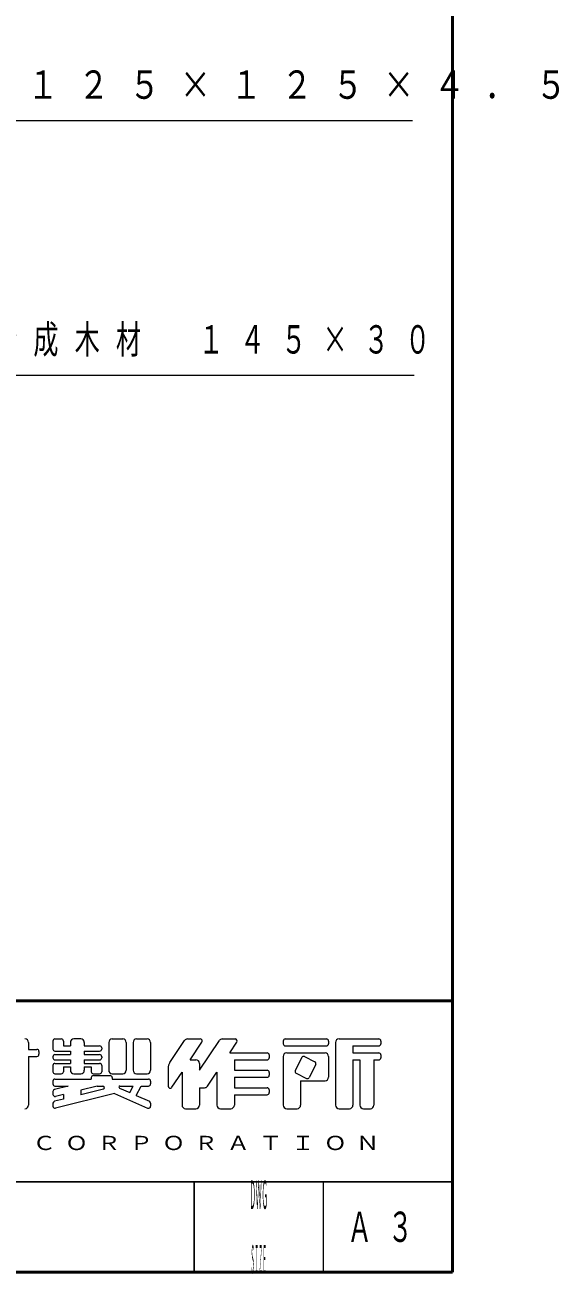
# Model space of a CAD drawing. Units: millimetres on the paper. Extents: x -385 to 280, y 0 to 267.
# Drawn here: x -33.1 to 8.2, y -0.1 to 96.6 of the extents above; entities that cross this region are included whole.
import ezdxf
from ezdxf.enums import TextEntityAlignment as Align

# ---------------------------------------------------------------- set-up
doc = ezdxf.new("R2010")
doc.units = ezdxf.units.MM
doc.layers.add('LY_1', color=190, linetype='Continuous', lineweight=25)
doc.styles.add('ＭＳ ゴシック', font='')
doc.styles.get('ＭＳ ゴシック').set_extended_font_data('MS Gothic')

msp = doc.modelspace()

# ---------------------------------------------------------------- linework, layer by layer
at = {"layer": 'LY_1', "color": 7, "lineweight": 50}
for p, q in [((0, 0), (0, 267)), ((-385, 21), (0, 21)), ((-385, 0), (0, 0))]:
    msp.add_line(p, q, dxfattribs=at)
at = {"layer": 'LY_1', "color": 7, "lineweight": 13}
for p, q in [((-32.816, 17.793), (-32.816, 17.253)), ((-30.926, 17.901), (-30.926, 17.28)), ((-30.764, 18.063), (-30.278, 18.063)), ((-30.116, 17.901), (-30.116, 17.523)), ((-30.116, 17.523), (-29.576, 17.523)), ((-29.576, 17.793), (-29.576, 17.523)), ((-28.766, 18.063), (-29.306, 18.063)), ((-28.496, 17.793), (-28.496, 17.523)), ((-28.496, 17.523), (-27.308, 17.523)), ((-26.606, 17.793), (-26.606, 15.633)), ((-26.336, 18.063), (-25.526, 18.063)), ((-25.256, 17.793), (-25.256, 15.633)), ((-24.716, 17.793), (-24.716, 15.633)), ((-24.446, 18.063), (-23.636, 18.063)), ((-23.366, 17.793), (-23.366, 15.633)), ((-21.88, 16.242), (-20.746, 17.943)), ((-20.521, 18.063), (-19.529, 18.063)), ((-20.306, 16.443), (-19.394, 17.811)), ((-19.586, 15.633), (-18.046, 17.943)), ((-17.821, 18.063), (-16.829, 18.063)), ((-17.246, 16.983), (-16.694, 17.811)), ((-13.106, 17.901), (-13.106, 17.685)), ((-12.944, 18.063), (-9.758, 18.063)), ((-12.944, 17.523), (-9.758, 17.523)), ((-9.596, 17.901), (-9.596, 17.685)), ((-9.056, 17.793), (-9.056, 12.933)), ((-8.786, 18.063), (-5.708, 18.063)), ((-7.706, 17.523), (-7.706, 16.983)), ((-7.706, 17.523), (-5.708, 17.523)), ((-5.546, 17.901), (-5.546, 17.685)), ((-32.816, 17.253), (-32.168, 17.253)), ((-32.816, 16.713), (-32.816, 12.933)), ((-32.816, 16.713), (-32.168, 16.713)), ((-32.006, 17.091), (-32.006, 16.875)), ((-30.926, 16.686), (-30.926, 16.605)), ((-30.764, 17.118), (-29.576, 17.118)), ((-30.764, 16.848), (-29.576, 16.848)), ((-30.764, 16.443), (-29.576, 16.443)), ((-29.576, 17.118), (-29.576, 16.848)), ((-29.576, 16.443), (-29.576, 16.173)), ((-28.496, 17.118), (-27.308, 17.118)), ((-28.496, 17.118), (-28.496, 16.848)), ((-28.496, 16.848), (-27.308, 16.848)), ((-28.496, 16.443), (-27.308, 16.443)), ((-28.496, 16.443), (-28.496, 16.173)), ((-27.146, 17.361), (-27.146, 17.28)), ((-27.146, 16.686), (-27.146, 16.605)), ((-20.306, 16.443), (-19.856, 16.443)), ((-17.246, 16.983), (-14.348, 16.983)), ((-16.886, 16.443), (-14.348, 16.443)), ((-16.886, 16.443), (-16.886, 15.633)), ((-14.186, 16.821), (-14.186, 16.605)), ((-13.106, 16.713), (-13.106, 12.933)), ((-12.836, 16.983), (-9.866, 16.983)), ((-11.666, 16.622), (-12.17, 15.616)), ((-11.449, 16.695), (-10.659, 16.3)), ((-9.596, 16.713), (-9.596, 15.093)), ((-7.706, 16.983), (-5.708, 16.983)), ((-7.706, 16.443), (-7.166, 16.443)), ((-7.706, 16.443), (-7.706, 12.933)), ((-7.166, 16.443), (-7.166, 12.933)), ((-6.086, 16.443), (-5.708, 16.443)), ((-6.086, 16.443), (-6.086, 12.933)), ((-5.546, 16.821), (-5.546, 16.605)), ((-30.926, 16.011), (-30.926, 15.525)), ((-30.764, 16.173), (-29.576, 16.173)), ((-30.116, 15.903), (-29.576, 15.903)), ((-30.116, 15.903), (-30.116, 15.525)), ((-29.576, 15.903), (-29.576, 15.633)), ((-28.496, 16.173), (-27.308, 16.173)), ((-28.496, 15.903), (-28.496, 15.633)), ((-28.496, 15.903), (-27.956, 15.903)), ((-27.956, 15.903), (-27.956, 15.525)), ((-27.146, 16.011), (-27.146, 15.525)), ((-22.016, 15.793), (-22.016, 14.413)), ((-21.719, 14.323), (-20.936, 15.498)), ((-20.936, 15.498), (-20.936, 12.933)), ((-19.586, 16.173), (-19.586, 15.633)), ((-18.966, 14.404), (-18.236, 15.498)), ((-18.236, 15.498), (-18.236, 12.933)), ((-16.886, 15.633), (-14.348, 15.633)), ((-10.586, 16.082), (-11.09, 15.076)), ((-30.926, 14.796), (-30.926, 14.58)), ((-30.764, 15.363), (-30.278, 15.363)), ((-30.764, 14.958), (-27.956, 14.958)), ((-29.306, 15.363), (-28.766, 15.363)), ((-27.956, 15.066), (-27.956, 14.958)), ((-27.794, 15.363), (-27.308, 15.363)), ((-27.794, 15.228), (-26.498, 15.228)), ((-26.336, 15.363), (-25.526, 15.363)), ((-26.336, 15.066), (-26.336, 14.958)), ((-26.336, 14.958), (-23.528, 14.958)), ((-24.446, 15.363), (-23.636, 15.363)), ((-23.366, 14.796), (-23.366, 14.58)), ((-16.886, 15.093), (-16.886, 14.283)), ((-16.886, 15.093), (-14.348, 15.093)), ((-14.186, 15.471), (-14.186, 15.255)), ((-12.097, 15.399), (-11.307, 15.004)), ((-11.756, 14.823), (-11.756, 12.933)), ((-11.756, 14.823), (-9.866, 14.823)), ((-30.926, 13.995), (-30.926, 13.773)), ((-29.74, 14.418), (-30.803, 14.152)), ((-30.764, 14.418), (-29.74, 14.418)), ((-26.15, 13.841), (-30.725, 12.697)), ((-30.116, 13.768), (-30.725, 13.615)), ((-30.116, 13.768), (-30.116, 13.406)), ((-27.513, 14.418), (-28.766, 14.105)), ((-27.023, 14.179), (-28.766, 13.743)), ((-28.766, 14.105), (-28.766, 13.743)), ((-27.513, 14.418), (-27.053, 14.418)), ((-26.15, 13.841), (-23.594, 12.705)), ((-25.771, 14.263), (-24.968, 13.906)), ((-25.738, 14.418), (-24.712, 14.418)), ((-24.968, 13.906), (-24.712, 14.418)), ((-24.474, 13.687), (-24.108, 14.418)), ((-24.474, 13.687), (-23.462, 13.237)), ((-24.108, 14.418), (-23.528, 14.418)), ((-19.586, 14.283), (-19.19, 14.283)), ((-19.586, 14.283), (-19.586, 12.933)), ((-16.886, 14.283), (-14.348, 14.283)), ((-16.886, 13.743), (-16.886, 12.933)), ((-16.886, 13.743), (-14.348, 13.743)), ((-14.186, 14.121), (-14.186, 13.905)), ((-30.926, 13.077), (-30.926, 12.854)), ((-30.116, 13.406), (-30.803, 13.234)), ((-23.366, 13.089), (-23.366, 12.853)), ((-20.666, 12.663), (-19.856, 12.663)), ((-17.966, 12.663), (-17.156, 12.663)), ((-12.836, 12.663), (-12.026, 12.663)), ((-8.786, 12.663), (-7.976, 12.663)), ((-6.896, 12.663), (-6.356, 12.663)), ((-10, 7), (-10, 0))]:
    msp.add_line(p, q, dxfattribs=at)
at = {"layer": 'LY_1', "color": 211}
for p, q in [((-242.5, 7), (0, 7)), ((-20, 7), (-20, 0))]:
    msp.add_line(p, q, dxfattribs=at)
at = {"layer": 'LY_1', "color": 7, "lineweight": 13}
for points in [[(-57.411, 80.254), (-48.475, 89.178), (-3.102, 89.178)], [(-53.016, 73.889), (-48.537, 69.442), (-2.977, 69.442)]]:
    msp.add_lwpolyline(points, dxfattribs=at)
for centre, radius, start, end in [((-33.086, 17.793), 0.27, 0, 89.99998), ((-30.764, 17.901), 0.162, 89.99998, 179.99996), ((-30.278, 17.901), 0.162, 0, 89.99998), ((-29.306, 17.793), 0.27, 89.99998, 179.99996), ((-28.766, 17.793), 0.27, 0, 89.99998), ((-27.308, 17.361), 0.162, 0, 89.99998), ((-26.336, 17.793), 0.27, 89.99998, 179.99996), ((-25.526, 17.793), 0.27, 0, 89.99998), ((-24.446, 17.793), 0.27, 89.99998, 179.99996), ((-23.636, 17.793), 0.27, 0, 89.99998), ((-20.521, 17.793), 0.27, 89.99998, 146.30984), ((-19.529, 17.901), 0.162, 326.31015, 89.99998), ((-17.821, 17.793), 0.27, 89.99998, 146.3098), ((-16.829, 17.901), 0.162, 326.31003, 89.99998), ((-12.944, 17.901), 0.162, 89.99998, 179.99996), ((-12.944, 17.685), 0.162, 179.99998, 270.00002), ((-9.758, 17.901), 0.162, 0, 89.99998), ((-9.758, 17.685), 0.162, 270.00002, 0), ((-8.786, 17.793), 0.27, 89.99998, 179.99996), ((-5.708, 17.901), 0.162, 0, 89.99998), ((-5.708, 17.685), 0.162, 270.00002, 0), ((-32.168, 17.091), 0.162, 0, 89.99998), ((-32.168, 16.875), 0.162, 270.00002, 0), ((-30.764, 17.28), 0.162, 179.99998, 270.00002), ((-30.764, 16.686), 0.162, 89.99998, 179.99996), ((-30.764, 16.605), 0.162, 179.99998, 270.00002), ((-27.308, 17.28), 0.162, 270.00002, 0), ((-27.308, 16.686), 0.162, 0, 89.99998), ((-27.308, 16.605), 0.162, 270.00002, 0), ((-19.856, 16.173), 0.27, 0, 89.99998), ((-14.348, 16.821), 0.162, 0, 89.99998), ((-14.348, 16.605), 0.162, 270.00002, 0), ((-12.836, 16.713), 0.27, 89.99998, 179.99996), ((-11.522, 16.55), 0.162, 63.43447, 153.43474), ((-9.866, 16.713), 0.27, 0, 89.99998), ((-5.708, 16.821), 0.162, 0, 89.99998), ((-5.708, 16.605), 0.162, 270.00002, 0), ((-30.764, 16.011), 0.162, 89.99998, 179.99996), ((-30.764, 15.525), 0.162, 179.99998, 270.00002), ((-30.278, 15.525), 0.162, 270.00002, 0), ((-29.306, 15.633), 0.27, 179.99998, 270.00002), ((-28.766, 15.633), 0.27, 270.00002, 0), ((-27.794, 15.525), 0.162, 179.99998, 270.00002), ((-27.308, 16.011), 0.162, 0, 89.99998), ((-27.308, 15.525), 0.162, 270.00002, 0), ((-26.336, 15.633), 0.27, 179.99998, 270.00002), ((-25.526, 15.633), 0.27, 270.00002, 0), ((-24.446, 15.633), 0.27, 179.99998, 270.00002), ((-23.636, 15.633), 0.27, 270.00002, 0), ((-21.206, 15.793), 0.81, 146.30999, 179.99996), ((-14.348, 15.471), 0.162, 0, 89.99998), ((-12.025, 15.544), 0.162, 153.43517, 243.43529), ((-10.731, 16.155), 0.162, 333.43484, 63.43447), ((-30.764, 14.796), 0.162, 89.99998, 179.99996), ((-30.764, 14.58), 0.162, 179.99998, 270.00002), ((-27.794, 15.066), 0.162, 89.99998, 179.99996), ((-26.498, 15.066), 0.162, 0, 89.99998), ((-23.528, 14.796), 0.162, 0, 89.99998), ((-23.528, 14.58), 0.162, 270.00002, 0), ((-14.348, 15.255), 0.162, 270.00002, 0), ((-11.234, 15.149), 0.162, 243.43534, 333.43491), ((-9.866, 15.093), 0.27, 270.00002, 0), ((-30.764, 13.995), 0.162, 104.03614, 179.99996), ((-30.764, 13.773), 0.162, 179.99998, 284.03612), ((-27.053, 14.297), 0.121, 284.0365, 89.99998), ((-25.738, 14.337), 0.081, 89.99998, 246.03817), ((-21.854, 14.413), 0.162, 179.99998, 326.30997), ((-19.19, 14.553), 0.27, 270.00002, 326.31002), ((-14.348, 14.121), 0.162, 0, 89.99998), ((-14.348, 13.905), 0.162, 270.00002, 0), ((-33.086, 12.933), 0.27, 270.00002, 0), ((-30.764, 13.077), 0.162, 104.03614, 179.99996), ((-30.764, 12.854), 0.162, 179.99998, 284.03612), ((-23.528, 12.853), 0.162, 246.03699, 0), ((-23.528, 13.089), 0.162, 0, 66.03701), ((-20.666, 12.933), 0.27, 179.99998, 270.00002), ((-19.856, 12.933), 0.27, 270.00002, 0), ((-17.966, 12.933), 0.27, 179.99998, 270.00002), ((-17.156, 12.933), 0.27, 270.00002, 0), ((-12.836, 12.933), 0.27, 179.99998, 270.00002), ((-12.026, 12.933), 0.27, 270.00002, 0), ((-8.786, 12.933), 0.27, 179.99998, 270.00002), ((-7.976, 12.933), 0.27, 270.00002, 0), ((-6.896, 12.933), 0.27, 179.99998, 270.00002), ((-6.356, 12.933), 0.27, 270.00002, 0)]:
    msp.add_arc(centre, radius, start, end, dxfattribs=at)

# ---------------------------------------------------------------- texts
at = {"layer": 'LY_1', "color": 7, "style": 'ＭＳ ゴシック'}
for s, width, p in [('ＤＷＧ', 0.15, (-15, 6)), ('ＳＩＺＥ', 0.1, (-15, 1))]:
    msp.add_text(s, height=2.199, dxfattribs=dict(at, width=width)).set_placement(p, align=Align.MIDDLE_CENTER)
at = {"layer": 'LY_1', "color": 7, "char_height": 2.199, "attachment_point": 4, "style": 'ＭＳ ゴシック'}
for s, insert in [('\\T1.64;\\W0.8;柱：□－１２５×１２５×４．５', (-48.645, 91.828)), ('\\T1.64;\\W0.65;化粧板：合成木材\u3000１４５×３０', (-48.432, 72.092))]:
    msp.add_mtext(s, dxfattribs=dict(at, insert=insert))
at = {"layer": 'LY_1', "color": 4, "attachment_point": 5, "style": 'ＭＳ ゴシック'}
for s, insert, char_height in [('\\T1.39;\\W1.2;ＮＡＫＡＭＵＲＡ\u3000ＭＦＧ．ＣＯＲＰＯＲＡＴＩＯＮ', (-35, 10), 1.1), ('\\T1.64;\\W0.6;Ａ３', (-5, 3.5), 2.346)]:
    msp.add_mtext(s, dxfattribs=dict(at, insert=insert, char_height=char_height))

doc.saveas('drawing.dxf')
